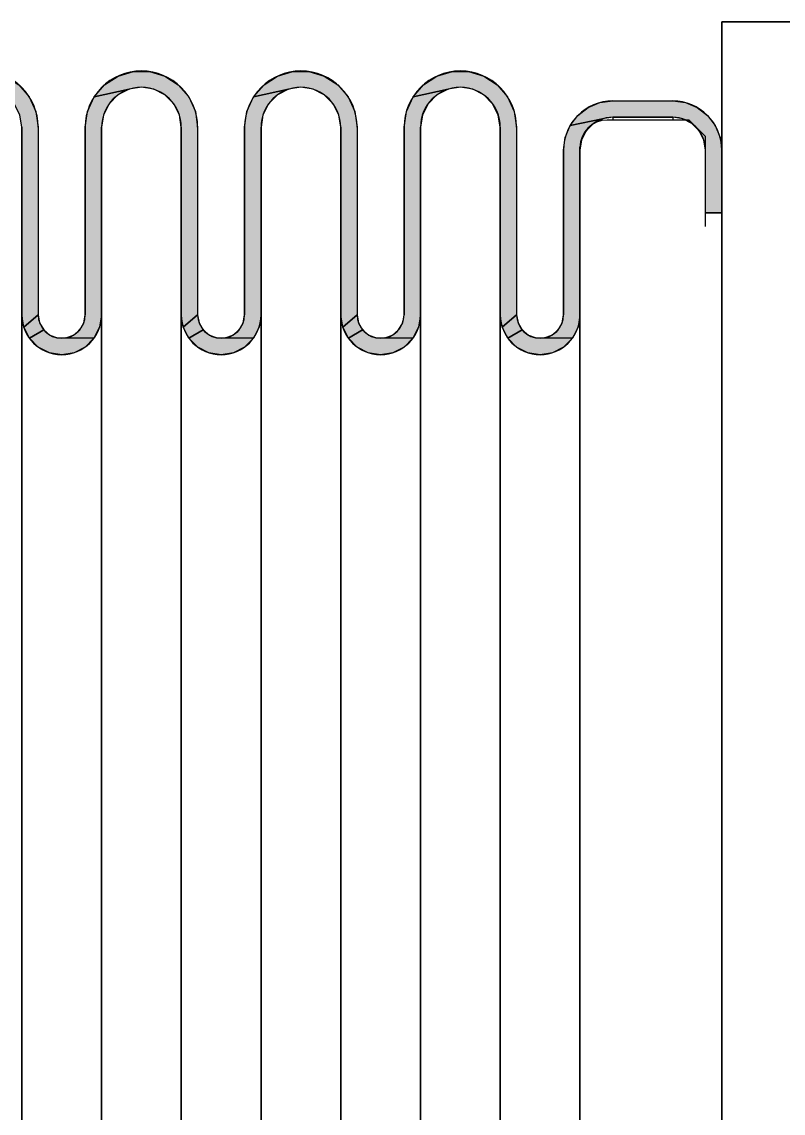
# Model space of a CAD drawing. Header units: millimetres. Extents: x -3183 to 3067, y 1033 to 2218.
# Drawn here: x 2817.27 to 2831.23, y 1606.05 to 1626.05 of the extents above; entities that cross this region are included whole.
import ezdxf

# ---------------------------------------------------------------- set-up
doc = ezdxf.new("R2010")
doc.units = ezdxf.units.MM
doc.layers.add('Kontury', color=7, linetype='Continuous', lineweight=35)

# ---------------------------------------------------------------- blocks, each defined once
blk = doc.blocks.new('*U68')
at = {"color": 2, "linetype": 'Continuous', "extrusion": (0, 0, -1)}
for points in [[(-129.052, 246.525), (-131.258, 246.208), (-128.558, 246.208)], [(-129.615, 246.69), (-130.765, 246.525), (-129.052, 246.525)], [(-130.765, 246.525), (-131.258, 246.208), (-129.052, 246.525)], [(-130.765, 246.525), (-129.615, 246.69), (-130.202, 246.69)], [(-128.558, 246.208), (-129.457, 246.04), (-128.174, 245.764)], [(-128.558, 246.208), (-129.908, 246.111), (-129.457, 246.04)], [(-131.258, 246.208), (-129.908, 246.111), (-128.558, 246.208)], [(-131.258, 246.208), (-130.36, 246.04), (-129.908, 246.111)], [(-131.258, 246.208), (-131.643, 245.764), (-130.36, 246.04)], [(-130.36, 246.04), (-131.643, 245.764), (-130.767, 245.832)], [(-130.767, 245.832), (-131.643, 245.764), (-131.091, 245.509)], [(-131.643, 245.764), (-131.886, 245.231), (-131.091, 245.509)], [(-131.091, 245.509), (-131.886, 245.231), (-131.298, 245.101)], [(-131.886, 245.231), (-131.97, 244.65), (-131.298, 245.101)], [(-131.298, 245.101), (-131.97, 244.65), (-131.37, 244.65)], [(-131.37, 244.65), (-131.97, 237.773), (-131.37, 237.773)], [(-131.97, 244.65), (-131.97, 237.773), (-131.37, 244.65)], [(-131.97, 237.773), (-131.441, 237.321), (-131.37, 237.773)]]:
    blk.add_solid(points, dxfattribs=at)
blk = doc.blocks.new('*U69')
at = {"color": 2, "linetype": 'Continuous', "extrusion": (0, 0, -1)}
for points in [[(-134.898, 246.525), (-137.104, 246.208), (-134.404, 246.208)], [(-135.461, 246.69), (-136.611, 246.525), (-134.898, 246.525)], [(-136.611, 246.525), (-137.104, 246.208), (-134.898, 246.525)], [(-136.611, 246.525), (-135.461, 246.69), (-136.048, 246.69)], [(-134.404, 246.208), (-135.303, 246.04), (-134.02, 245.764)], [(-134.404, 246.208), (-135.754, 246.111), (-135.303, 246.04)], [(-137.104, 246.208), (-135.754, 246.111), (-134.404, 246.208)], [(-137.104, 246.208), (-136.206, 246.04), (-135.754, 246.111)], [(-137.104, 246.208), (-137.489, 245.764), (-136.206, 246.04)], [(-136.206, 246.04), (-137.489, 245.764), (-136.613, 245.832)], [(-136.613, 245.832), (-137.489, 245.764), (-136.937, 245.509)], [(-137.489, 245.764), (-137.732, 245.231), (-136.937, 245.509)], [(-136.937, 245.509), (-137.732, 245.231), (-137.144, 245.101)], [(-137.732, 245.231), (-137.816, 244.65), (-137.144, 245.101)], [(-137.144, 245.101), (-137.816, 244.65), (-137.216, 244.65)], [(-137.216, 244.65), (-137.816, 237.773), (-137.216, 237.773)], [(-137.816, 244.65), (-137.816, 237.773), (-137.216, 244.65)], [(-137.816, 237.773), (-137.287, 237.321), (-137.216, 237.773)]]:
    blk.add_solid(points, dxfattribs=at)
blk = doc.blocks.new('*U70')
at = {"color": 2, "linetype": 'Continuous', "extrusion": (0, 0, -1)}
for points in [[(-140.744, 246.525), (-142.951, 246.208), (-140.251, 246.208)], [(-141.307, 246.69), (-142.457, 246.525), (-140.744, 246.525)], [(-142.457, 246.525), (-142.951, 246.208), (-140.744, 246.525)], [(-142.457, 246.525), (-141.307, 246.69), (-141.894, 246.69)], [(-140.251, 246.208), (-141.149, 246.04), (-139.866, 245.764)], [(-140.251, 246.208), (-141.601, 246.111), (-141.149, 246.04)], [(-142.951, 246.208), (-141.601, 246.111), (-140.251, 246.208)], [(-142.951, 246.208), (-142.052, 246.04), (-141.601, 246.111)], [(-142.951, 246.208), (-143.335, 245.764), (-142.052, 246.04)], [(-142.052, 246.04), (-143.335, 245.764), (-142.46, 245.832)], [(-142.46, 245.832), (-143.335, 245.764), (-142.783, 245.509)], [(-143.335, 245.764), (-143.579, 245.231), (-142.783, 245.509)], [(-142.783, 245.509), (-143.579, 245.231), (-142.991, 245.101)], [(-143.579, 245.231), (-143.662, 244.65), (-142.991, 245.101)], [(-142.991, 245.101), (-143.662, 244.65), (-143.062, 244.65)], [(-143.062, 244.65), (-143.662, 237.773), (-143.062, 237.773)], [(-143.662, 244.65), (-143.662, 237.773), (-143.062, 244.65)], [(-143.662, 237.773), (-143.134, 237.321), (-143.062, 237.773)]]:
    blk.add_solid(points, dxfattribs=at)
blk = doc.blocks.new('*U71')
at = {"color": 2, "linetype": 'Continuous', "extrusion": (0, 0, -1)}
for points in [[(-146.59, 246.525), (-148.797, 246.208), (-146.097, 246.208)], [(-147.153, 246.69), (-148.303, 246.525), (-146.59, 246.525)], [(-148.303, 246.525), (-148.797, 246.208), (-146.59, 246.525)], [(-148.303, 246.525), (-147.153, 246.69), (-147.74, 246.69)], [(-146.097, 246.208), (-146.995, 246.04), (-145.712, 245.764)], [(-146.097, 246.208), (-147.447, 246.111), (-146.995, 246.04)], [(-148.797, 246.208), (-147.447, 246.111), (-146.097, 246.208)], [(-148.797, 246.208), (-147.898, 246.04), (-147.447, 246.111)], [(-148.797, 246.208), (-149.181, 245.764), (-147.898, 246.04)], [(-147.898, 246.04), (-149.181, 245.764), (-148.306, 245.832)], [(-148.306, 245.832), (-149.181, 245.764), (-148.629, 245.509)], [(-149.181, 245.764), (-149.425, 245.231), (-148.629, 245.509)], [(-148.629, 245.509), (-149.425, 245.231), (-148.837, 245.101)], [(-149.425, 245.231), (-149.508, 244.65), (-148.837, 245.101)], [(-148.837, 245.101), (-149.508, 244.65), (-148.908, 244.65)], [(-148.908, 244.65), (-149.508, 237.773), (-148.908, 237.773)], [(-149.508, 244.65), (-149.508, 237.773), (-148.908, 244.65)], [(-149.508, 237.773), (-148.98, 237.321), (-148.908, 237.773)]]:
    blk.add_solid(points, dxfattribs=at)
blk = doc.blocks.new('*U75')
at = {"color": 2, "linetype": 'Continuous', "extrusion": (0, 0, -1)}
for points in [[(-135.303, 246.04), (-134.895, 245.832), (-134.02, 245.764)], [(-134.02, 245.764), (-134.572, 245.509), (-133.776, 245.231)], [(-134.895, 245.832), (-134.572, 245.509), (-134.02, 245.764)], [(-133.776, 245.231), (-134.364, 245.101), (-133.693, 244.65)], [(-134.572, 245.509), (-134.364, 245.101), (-133.776, 245.231)], [(-134.364, 245.101), (-134.293, 244.65), (-133.693, 244.65)], [(-133.693, 244.65), (-134.293, 237.773), (-133.693, 237.773)], [(-134.293, 244.65), (-134.293, 237.773), (-133.693, 244.65)], [(-133.693, 237.773), (-134.221, 237.321), (-133.641, 237.478)], [(-134.293, 237.773), (-134.221, 237.321), (-133.693, 237.773)], [(-133.491, 237.219), (-134.014, 236.914), (-133.262, 237.027)], [(-133.641, 237.478), (-134.221, 237.321), (-133.491, 237.219)], [(-134.221, 237.321), (-134.014, 236.914), (-133.491, 237.219)], [(-133.262, 237.027), (-134.014, 236.914), (-132.981, 236.924)]]:
    blk.add_solid(points, dxfattribs=at)
blk = doc.blocks.new('*U76')
at = {"color": 2, "linetype": 'Continuous', "extrusion": (0, 0, -1)}
for points in [[(-141.149, 246.04), (-140.741, 245.832), (-139.866, 245.764)], [(-139.866, 245.764), (-140.418, 245.509), (-139.623, 245.231)], [(-140.741, 245.832), (-140.418, 245.509), (-139.866, 245.764)], [(-139.623, 245.231), (-140.211, 245.101), (-139.539, 244.65)], [(-140.418, 245.509), (-140.211, 245.101), (-139.623, 245.231)], [(-140.211, 245.101), (-140.139, 244.65), (-139.539, 244.65)], [(-139.539, 244.65), (-140.139, 237.773), (-139.539, 237.773)], [(-140.139, 244.65), (-140.139, 237.773), (-139.539, 244.65)], [(-139.539, 237.773), (-140.067, 237.321), (-139.487, 237.478)], [(-140.139, 237.773), (-140.067, 237.321), (-139.539, 237.773)], [(-139.337, 237.219), (-139.86, 236.914), (-139.108, 237.027)], [(-139.487, 237.478), (-140.067, 237.321), (-139.337, 237.219)], [(-140.067, 237.321), (-139.86, 236.914), (-139.337, 237.219)], [(-139.108, 237.027), (-139.86, 236.914), (-138.827, 236.924)]]:
    blk.add_solid(points, dxfattribs=at)
blk = doc.blocks.new('*U77')
at = {"color": 2, "linetype": 'Continuous', "extrusion": (0, 0, -1)}
for points in [[(-146.995, 246.04), (-146.588, 245.832), (-145.712, 245.764)], [(-145.712, 245.764), (-146.264, 245.509), (-145.469, 245.231)], [(-146.588, 245.832), (-146.264, 245.509), (-145.712, 245.764)], [(-145.469, 245.231), (-146.057, 245.101), (-145.385, 244.65)], [(-146.264, 245.509), (-146.057, 245.101), (-145.469, 245.231)], [(-146.057, 245.101), (-145.985, 244.65), (-145.385, 244.65)], [(-145.385, 244.65), (-145.985, 237.773), (-145.385, 237.773)], [(-145.985, 244.65), (-145.985, 237.773), (-145.385, 244.65)], [(-145.385, 237.773), (-145.914, 237.321), (-145.333, 237.478)], [(-145.985, 237.773), (-145.914, 237.321), (-145.385, 237.773)], [(-145.184, 237.219), (-145.706, 236.914), (-144.954, 237.027)], [(-145.333, 237.478), (-145.914, 237.321), (-145.184, 237.219)], [(-145.914, 237.321), (-145.706, 236.914), (-145.184, 237.219)], [(-144.954, 237.027), (-145.706, 236.914), (-144.673, 236.924)]]:
    blk.add_solid(points, dxfattribs=at)
blk = doc.blocks.new('*U79')
at = {"color": 2, "linetype": 'Continuous', "extrusion": (0, 0, -1)}
for points in [[(-153.031, 245.611), (-155.697, 245.55), (-152.565, 245.55)], [(-155.697, 245.55), (-153.031, 245.611), (-155.231, 245.611)], [(-152.131, 245.37), (-156.504, 245.084), (-151.759, 245.084)], [(-152.565, 245.55), (-156.131, 245.37), (-152.131, 245.37)], [(-156.131, 245.37), (-156.504, 245.084), (-152.131, 245.37)], [(-155.697, 245.55), (-156.131, 245.37), (-152.565, 245.55)], [(-151.759, 245.084), (-152.661, 244.953), (-151.472, 244.711)], [(-151.759, 245.084), (-153.031, 245.011), (-152.661, 244.953)], [(-156.504, 245.084), (-153.031, 245.011), (-151.759, 245.084)], [(-156.504, 245.084), (-155.231, 245.011), (-153.031, 245.011)], [(-156.504, 245.084), (-155.602, 244.953), (-155.231, 245.011)], [(-156.504, 245.084), (-156.79, 244.711), (-155.602, 244.953)], [(-155.602, 244.953), (-156.79, 244.711), (-155.937, 244.782)], [(-155.937, 244.782), (-156.79, 244.711), (-156.202, 244.517)], [(-156.79, 244.711), (-156.97, 244.277), (-156.202, 244.517)], [(-156.202, 244.517), (-156.97, 244.277), (-156.373, 244.182)], [(-156.97, 244.277), (-157.031, 243.811), (-156.373, 244.182)], [(-156.373, 244.182), (-157.031, 243.811), (-156.431, 243.811)], [(-156.431, 243.811), (-157.031, 241.511), (-156.431, 241.511)], [(-157.031, 243.811), (-157.031, 241.511), (-156.431, 243.811)]]:
    blk.add_solid(points, dxfattribs=at)
blk = doc.blocks.new('*U81')
at = {"color": 2, "linetype": 'Continuous', "extrusion": (0, 0, -1)}
for points in [[(-152.661, 244.953), (-152.326, 244.782), (-151.472, 244.711)], [(-151.472, 244.711), (-152.061, 244.517), (-151.293, 244.277)], [(-152.061, 244.517), (-151.89, 244.182), (-151.293, 244.277)], [(-152.326, 244.782), (-152.061, 244.517), (-151.472, 244.711)], [(-151.293, 244.277), (-151.89, 244.182), (-151.231, 243.811)], [(-151.89, 244.182), (-151.831, 243.811), (-151.231, 243.811)], [(-151.231, 243.811), (-151.831, 237.773), (-151.231, 237.773)], [(-151.831, 243.811), (-151.831, 237.773), (-151.231, 243.811)], [(-151.231, 237.773), (-151.76, 237.321), (-151.179, 237.478)], [(-151.831, 237.773), (-151.76, 237.321), (-151.231, 237.773)], [(-151.03, 237.219), (-151.552, 236.914), (-150.801, 237.027)], [(-151.179, 237.478), (-151.76, 237.321), (-151.03, 237.219)], [(-151.76, 237.321), (-151.552, 236.914), (-151.03, 237.219)], [(-150.801, 237.027), (-151.552, 236.914), (-150.519, 236.924)]]:
    blk.add_solid(points, dxfattribs=at)
blk = doc.blocks.new('*U85')
at = {"color": 2, "linetype": 'Continuous', "extrusion": (0, 0, -1)}
for points in [[(-131.97, 237.773), (-132.022, 237.478), (-131.441, 237.321)], [(-132.022, 237.478), (-132.171, 237.219), (-131.441, 237.321)], [(-131.441, 237.321), (-132.171, 237.219), (-131.649, 236.914)]]:
    blk.add_solid(points, dxfattribs=at)
blk = doc.blocks.new('*U86')
at = {"color": 2, "linetype": 'Continuous', "extrusion": (0, 0, -1)}
for points in [[(-137.816, 237.773), (-137.868, 237.478), (-137.287, 237.321)], [(-137.868, 237.478), (-138.018, 237.219), (-137.287, 237.321)], [(-137.287, 237.321), (-138.018, 237.219), (-137.495, 236.914)]]:
    blk.add_solid(points, dxfattribs=at)
blk = doc.blocks.new('*U87')
at = {"color": 2, "linetype": 'Continuous', "extrusion": (0, 0, -1)}
for points in [[(-143.662, 237.773), (-143.714, 237.478), (-143.134, 237.321)], [(-143.714, 237.478), (-143.864, 237.219), (-143.134, 237.321)], [(-143.134, 237.321), (-143.864, 237.219), (-143.341, 236.914)]]:
    blk.add_solid(points, dxfattribs=at)
blk = doc.blocks.new('*U88')
at = {"color": 2, "linetype": 'Continuous', "extrusion": (0, 0, -1)}
for points in [[(-149.508, 237.773), (-149.56, 237.478), (-148.98, 237.321)], [(-149.56, 237.478), (-149.71, 237.219), (-148.98, 237.321)], [(-148.98, 237.321), (-149.71, 237.219), (-149.187, 236.914)]]:
    blk.add_solid(points, dxfattribs=at)
blk = doc.blocks.new('*U92')
at = {"color": 2, "linetype": 'Continuous', "extrusion": (0, 0, -1)}
for points in [[(-132.171, 237.219), (-132.401, 237.027), (-131.649, 236.914)], [(-132.401, 237.027), (-132.682, 236.924), (-131.649, 236.914)], [(-132.981, 236.924), (-134.014, 236.914), (-131.649, 236.914)], [(-131.649, 236.914), (-132.682, 236.924), (-132.981, 236.924)], [(-131.649, 236.914), (-133.69, 236.59), (-131.972, 236.59)], [(-134.014, 236.914), (-133.69, 236.59), (-131.649, 236.914)], [(-131.972, 236.59), (-133.283, 236.383), (-132.38, 236.383)], [(-133.69, 236.59), (-133.283, 236.383), (-131.972, 236.59)], [(-133.283, 236.383), (-132.831, 236.311), (-132.38, 236.383)]]:
    blk.add_solid(points, dxfattribs=at)
blk = doc.blocks.new('*U93')
at = {"color": 2, "linetype": 'Continuous', "extrusion": (0, 0, -1)}
for points in [[(-138.018, 237.219), (-138.247, 237.027), (-137.495, 236.914)], [(-138.247, 237.027), (-138.528, 236.924), (-137.495, 236.914)], [(-138.827, 236.924), (-139.86, 236.914), (-137.495, 236.914)], [(-137.495, 236.914), (-138.528, 236.924), (-138.827, 236.924)], [(-137.495, 236.914), (-139.537, 236.59), (-137.818, 236.59)], [(-139.86, 236.914), (-139.537, 236.59), (-137.495, 236.914)], [(-137.818, 236.59), (-139.129, 236.383), (-138.226, 236.383)], [(-139.537, 236.59), (-139.129, 236.383), (-137.818, 236.59)], [(-139.129, 236.383), (-138.677, 236.311), (-138.226, 236.383)]]:
    blk.add_solid(points, dxfattribs=at)
blk = doc.blocks.new('*U94')
at = {"color": 2, "linetype": 'Continuous', "extrusion": (0, 0, -1)}
for points in [[(-143.864, 237.219), (-144.093, 237.027), (-143.341, 236.914)], [(-144.093, 237.027), (-144.374, 236.924), (-143.341, 236.914)], [(-144.673, 236.924), (-145.706, 236.914), (-143.341, 236.914)], [(-143.341, 236.914), (-144.374, 236.924), (-144.673, 236.924)], [(-143.341, 236.914), (-145.383, 236.59), (-143.665, 236.59)], [(-145.706, 236.914), (-145.383, 236.59), (-143.341, 236.914)], [(-143.665, 236.59), (-144.975, 236.383), (-144.072, 236.383)], [(-145.383, 236.59), (-144.975, 236.383), (-143.665, 236.59)], [(-144.975, 236.383), (-144.524, 236.311), (-144.072, 236.383)]]:
    blk.add_solid(points, dxfattribs=at)
blk = doc.blocks.new('*U95')
at = {"color": 2, "linetype": 'Continuous', "extrusion": (0, 0, -1)}
for points in [[(-149.71, 237.219), (-149.939, 237.027), (-149.187, 236.914)], [(-149.939, 237.027), (-150.22, 236.924), (-149.187, 236.914)], [(-150.519, 236.924), (-151.552, 236.914), (-149.187, 236.914)], [(-149.187, 236.914), (-150.22, 236.924), (-150.519, 236.924)], [(-149.187, 236.914), (-151.229, 236.59), (-149.511, 236.59)], [(-151.552, 236.914), (-151.229, 236.59), (-149.187, 236.914)], [(-149.511, 236.59), (-150.821, 236.383), (-149.918, 236.383)], [(-151.229, 236.59), (-150.821, 236.383), (-149.511, 236.59)], [(-150.821, 236.383), (-150.37, 236.311), (-149.918, 236.383)]]:
    blk.add_solid(points, dxfattribs=at)

msp = doc.modelspace()

# ---------------------------------------------------------------- linework, layer by layer
at = {"color": 2, "linetype": 'Continuous'}
for p, q in [((2819.23886, 1624.81268), (2819.03514, 1624.70888)), ((2822.16193, 1624.81268), (2821.95822, 1624.70888)), ((2825.08501, 1624.81268), (2824.88129, 1624.70888)), ((2827.8702, 1624.56778), (2828.10314, 1624.59845)), ((2827.91773, 1624.26908), (2827.75047, 1624.18386)), ((2817.57237, 1620.67922), (2817.59835, 1620.53189)), ((2820.49545, 1620.67922), (2820.52142, 1620.53189)), ((2823.41852, 1620.67922), (2823.4445, 1620.53189)), ((2826.3416, 1620.67922), (2826.36758, 1620.53189))]:
    msp.add_line(p, q, dxfattribs=at)
at = {"color": 7, "linetype": 'Continuous'}
for p, q in [((2828.10314, 1624.59845), (2829.20314, 1624.59845)), ((2829.50314, 1624.24845), (2828.00314, 1624.24845)), ((2828.10314, 1624.29845), (2828.10314, 1624.24845)), ((2828.10314, 1624.29845), (2829.20314, 1624.29845)), ((2829.20314, 1624.29845), (2829.20314, 1624.24845)), ((2829.80314, 1623.94845), (2829.50314, 1624.24845)), ((2817.57237, 1624.11768), (2817.57237, 1620.67922)), ((2818.43391, 1624.11768), (2818.43391, 1620.67922)), ((2820.49545, 1624.11768), (2820.49545, 1620.67922)), ((2821.35698, 1624.11768), (2821.35698, 1620.67922)), ((2823.41852, 1624.11768), (2823.41852, 1620.67922)), ((2824.28006, 1624.11768), (2824.28006, 1620.67922)), ((2826.3416, 1624.11768), (2826.3416, 1620.67922)), ((2829.80314, 1622.29845), (2829.80314, 1623.94845)), ((2827.20314, 1623.69845), (2827.20314, 1620.67922)), ((2830.10314, 1623.69845), (2830.10314, 1622.29845)), ((2829.80314, 1622.54845), (2830.10314, 1622.54845))]:
    msp.add_line(p, q, dxfattribs=at)
at = {"color": 2, "linetype": 'Continuous'}
for points in [[(2816.1134, 1625.0553), (2816.39491, 1625.13796), (2816.68829, 1625.13796), (2816.9698, 1625.0553), (2817.21661, 1624.89668), (2817.40874, 1624.67495), (2817.53062, 1624.40808), (2817.57237, 1624.11768), (2817.57237, 1620.67922), (2817.30814, 1620.4534), (2817.27237, 1620.67922), (2817.27237, 1624.11768), (2817.2366, 1624.3435), (2817.1328, 1624.54721), (2816.97113, 1624.70888), (2816.76742, 1624.81268), (2816.5416, 1624.84845), (2816.31578, 1624.81268), (2815.67446, 1624.67495), (2815.86659, 1624.89668), (2816.1134, 1625.0553)], [(2817.27237, 1624.11768), (2817.2366, 1624.3435), (2817.1328, 1624.54721), (2816.97113, 1624.70888), (2816.76742, 1624.81268), (2816.5416, 1624.84845), (2816.31578, 1624.81268), (2815.67446, 1624.67495), (2815.86659, 1624.89668), (2816.1134, 1625.0553)], [(2816.1134, 1625.0553), (2816.39491, 1625.13796), (2816.68829, 1625.13796), (2816.9698, 1625.0553), (2817.21661, 1624.89668), (2817.40874, 1624.67495), (2817.53062, 1624.40808), (2817.57237, 1624.11768)], [(2819.03648, 1625.0553), (2819.31798, 1625.13796), (2819.61137, 1625.13796), (2819.89287, 1625.0553), (2820.13969, 1624.89668), (2820.33181, 1624.67495), (2820.45369, 1624.40808), (2820.49545, 1624.11768), (2820.49545, 1620.67922), (2820.23121, 1620.4534), (2820.19545, 1620.67922), (2820.19545, 1624.11768), (2820.15968, 1624.3435), (2820.05588, 1624.54721), (2819.89421, 1624.70888), (2819.6905, 1624.81268), (2819.46468, 1624.84845), (2819.23886, 1624.81268), (2818.59754, 1624.67495), (2818.78967, 1624.89668), (2819.03648, 1625.0553)], [(2820.19545, 1624.11768), (2820.15968, 1624.3435), (2820.05588, 1624.54721), (2819.89421, 1624.70888), (2819.6905, 1624.81268), (2819.46468, 1624.84845), (2819.23886, 1624.81268), (2818.59754, 1624.67495), (2818.78967, 1624.89668), (2819.03648, 1625.0553)], [(2819.03648, 1625.0553), (2819.31798, 1625.13796), (2819.61137, 1625.13796), (2819.89287, 1625.0553), (2820.13969, 1624.89668), (2820.33181, 1624.67495), (2820.45369, 1624.40808), (2820.49545, 1624.11768)], [(2821.95956, 1625.0553), (2822.24106, 1625.13796), (2822.53445, 1625.13796), (2822.81595, 1625.0553), (2823.06276, 1624.89668), (2823.25489, 1624.67495), (2823.37677, 1624.40808), (2823.41852, 1624.11768), (2823.41852, 1620.67922), (2823.15429, 1620.4534), (2823.11852, 1620.67922), (2823.11852, 1624.11768), (2823.08276, 1624.3435), (2822.97896, 1624.54721), (2822.81729, 1624.70888), (2822.61357, 1624.81268), (2822.38775, 1624.84845), (2822.16193, 1624.81268), (2821.52062, 1624.67495), (2821.71274, 1624.89668), (2821.95956, 1625.0553)], [(2823.11852, 1624.11768), (2823.08276, 1624.3435), (2822.97896, 1624.54721), (2822.81729, 1624.70888), (2822.61357, 1624.81268), (2822.38775, 1624.84845), (2822.16193, 1624.81268), (2821.52062, 1624.67495), (2821.71274, 1624.89668), (2821.95956, 1625.0553)], [(2821.95956, 1625.0553), (2822.24106, 1625.13796), (2822.53445, 1625.13796), (2822.81595, 1625.0553), (2823.06276, 1624.89668), (2823.25489, 1624.67495), (2823.37677, 1624.40808), (2823.41852, 1624.11768)], [(2824.88263, 1625.0553), (2825.16414, 1625.13796), (2825.45752, 1625.13796), (2825.73903, 1625.0553), (2825.98584, 1624.89668), (2826.17797, 1624.67495), (2826.29985, 1624.40808), (2826.3416, 1624.11768), (2826.3416, 1620.67922), (2826.07737, 1620.4534), (2826.0416, 1620.67922), (2826.0416, 1624.11768), (2826.00583, 1624.3435), (2825.90204, 1624.54721), (2825.74037, 1624.70888), (2825.53665, 1624.81268), (2825.31083, 1624.84845), (2825.08501, 1624.81268), (2824.44369, 1624.67495), (2824.63582, 1624.89668), (2824.88263, 1625.0553)], [(2826.0416, 1624.11768), (2826.00583, 1624.3435), (2825.90204, 1624.54721), (2825.74037, 1624.70888), (2825.53665, 1624.81268), (2825.31083, 1624.84845), (2825.08501, 1624.81268), (2824.44369, 1624.67495), (2824.63582, 1624.89668), (2824.88263, 1625.0553)], [(2824.88263, 1625.0553), (2825.16414, 1625.13796), (2825.45752, 1625.13796), (2825.73903, 1625.0553), (2825.98584, 1624.89668), (2826.17797, 1624.67495), (2826.29985, 1624.40808), (2826.3416, 1624.11768)], [(2819.03514, 1624.70888), (2818.87347, 1624.54721), (2818.76967, 1624.3435), (2818.73391, 1624.11768), (2818.73391, 1620.67922), (2818.69814, 1620.4534), (2818.59434, 1620.24968), (2818.07794, 1620.25499), (2818.21852, 1620.30616), (2818.33313, 1620.40232), (2818.40793, 1620.53189), (2818.43391, 1620.67922), (2818.43391, 1624.11768), (2818.47566, 1624.40808), (2818.59754, 1624.67495), (2819.23886, 1624.81268), (2819.03514, 1624.70888)], [(2821.95822, 1624.70888), (2821.79655, 1624.54721), (2821.69275, 1624.3435), (2821.65698, 1624.11768), (2821.65698, 1620.67922), (2821.62122, 1620.4534), (2821.51742, 1620.24968), (2821.00102, 1620.25499), (2821.1416, 1620.30616), (2821.2562, 1620.40232), (2821.33101, 1620.53189), (2821.35698, 1620.67922), (2821.35698, 1624.11768), (2821.39874, 1624.40808), (2821.52062, 1624.67495), (2822.16193, 1624.81268), (2821.95822, 1624.70888)], [(2824.88129, 1624.70888), (2824.71963, 1624.54721), (2824.61583, 1624.3435), (2824.58006, 1624.11768), (2824.58006, 1620.67922), (2824.54429, 1620.4534), (2824.4405, 1620.24968), (2823.92409, 1620.25499), (2824.06468, 1620.30616), (2824.17928, 1620.40232), (2824.25408, 1620.53189), (2824.28006, 1620.67922), (2824.28006, 1624.11768), (2824.32181, 1624.40808), (2824.44369, 1624.67495), (2825.08501, 1624.81268), (2824.88129, 1624.70888)], [(2818.43391, 1624.11768), (2818.47566, 1624.40808), (2818.59754, 1624.67495)], [(2819.03514, 1624.70888), (2818.87347, 1624.54721), (2818.76967, 1624.3435), (2818.73391, 1624.11768)], [(2821.35698, 1624.11768), (2821.39874, 1624.40808), (2821.52062, 1624.67495)], [(2821.95822, 1624.70888), (2821.79655, 1624.54721), (2821.69275, 1624.3435), (2821.65698, 1624.11768)], [(2824.28006, 1624.11768), (2824.32181, 1624.40808), (2824.44369, 1624.67495)], [(2824.88129, 1624.70888), (2824.71963, 1624.54721), (2824.61583, 1624.3435), (2824.58006, 1624.11768)], [(2827.8702, 1624.56778), (2828.10314, 1624.59845), (2829.20314, 1624.59845), (2829.43608, 1624.56778), (2829.65314, 1624.47787), (2829.83953, 1624.33484), (2829.98256, 1624.14845), (2830.07247, 1623.93139), (2830.10314, 1623.69845), (2830.10314, 1622.54845), (2829.80314, 1622.54845), (2829.80314, 1623.69845), (2829.77377, 1623.88386), (2829.68855, 1624.05112), (2829.55581, 1624.18386), (2829.38855, 1624.26908), (2829.20314, 1624.29845), (2828.10314, 1624.29845), (2827.91773, 1624.26908), (2827.32372, 1624.14845), (2827.46674, 1624.33484), (2827.65314, 1624.47787), (2827.8702, 1624.56778)], [(2828.10314, 1624.29845), (2827.91773, 1624.26908), (2827.32372, 1624.14845), (2827.46674, 1624.33484), (2827.65314, 1624.47787), (2827.8702, 1624.56778)], [(2829.20314, 1624.59845), (2829.43608, 1624.56778), (2829.65314, 1624.47787), (2829.83953, 1624.33484), (2829.98256, 1624.14845), (2830.07247, 1623.93139), (2830.10314, 1623.69845)], [(2827.75047, 1624.18386), (2827.61773, 1624.05112), (2827.5325, 1623.88386), (2827.50314, 1623.69845), (2827.50314, 1620.67922), (2827.46737, 1620.4534), (2827.36357, 1620.24968), (2826.84717, 1620.25499), (2826.98775, 1620.30616), (2827.10236, 1620.40232), (2827.17716, 1620.53189), (2827.20314, 1620.67922), (2827.20314, 1623.69845), (2827.2338, 1623.93139), (2827.32372, 1624.14845), (2827.91773, 1624.26908), (2827.75047, 1624.18386)], [(2829.80314, 1623.69845), (2829.77377, 1623.88386), (2829.68855, 1624.05112), (2829.55581, 1624.18386), (2829.38855, 1624.26908), (2829.20314, 1624.29845)], [(2827.20314, 1623.69845), (2827.2338, 1623.93139), (2827.32372, 1624.14845)], [(2827.75047, 1624.18386), (2827.61773, 1624.05112), (2827.5325, 1623.88386), (2827.50314, 1623.69845)], [(2817.57237, 1620.67922), (2817.30814, 1620.4534), (2817.27237, 1620.67922)], [(2817.59835, 1620.53189), (2817.67315, 1620.40232), (2817.41193, 1620.24968), (2817.30814, 1620.4534), (2817.57237, 1620.67922), (2817.59835, 1620.53189)], [(2818.73391, 1620.67922), (2818.69814, 1620.4534), (2818.59434, 1620.24968), (2818.07794, 1620.25499), (2818.21852, 1620.30616), (2818.33313, 1620.40232), (2818.40793, 1620.53189), (2818.43391, 1620.67922)], [(2820.49545, 1620.67922), (2820.23121, 1620.4534), (2820.19545, 1620.67922)], [(2820.52142, 1620.53189), (2820.59623, 1620.40232), (2820.33501, 1620.24968), (2820.23121, 1620.4534), (2820.49545, 1620.67922), (2820.52142, 1620.53189)], [(2821.65698, 1620.67922), (2821.62122, 1620.4534), (2821.51742, 1620.24968), (2821.00102, 1620.25499), (2821.1416, 1620.30616), (2821.2562, 1620.40232), (2821.33101, 1620.53189), (2821.35698, 1620.67922)], [(2823.41852, 1620.67922), (2823.15429, 1620.4534), (2823.11852, 1620.67922)], [(2823.4445, 1620.53189), (2823.5193, 1620.40232), (2823.25809, 1620.24968), (2823.15429, 1620.4534), (2823.41852, 1620.67922), (2823.4445, 1620.53189)], [(2824.58006, 1620.67922), (2824.54429, 1620.4534), (2824.4405, 1620.24968), (2823.92409, 1620.25499), (2824.06468, 1620.30616), (2824.17928, 1620.40232), (2824.25408, 1620.53189), (2824.28006, 1620.67922)], [(2826.3416, 1620.67922), (2826.07737, 1620.4534), (2826.0416, 1620.67922)], [(2826.36758, 1620.53189), (2826.44238, 1620.40232), (2826.18116, 1620.24968), (2826.07737, 1620.4534), (2826.3416, 1620.67922), (2826.36758, 1620.53189)], [(2827.50314, 1620.67922), (2827.46737, 1620.4534), (2827.36357, 1620.24968), (2826.84717, 1620.25499), (2826.98775, 1620.30616), (2827.10236, 1620.40232), (2827.17716, 1620.53189), (2827.20314, 1620.67922)], [(2817.59835, 1620.53189), (2817.67315, 1620.40232), (2817.41193, 1620.24968), (2817.30814, 1620.4534)], [(2818.07794, 1620.25499), (2818.59434, 1620.24968), (2818.43267, 1620.08801), (2818.22896, 1619.98421), (2818.00314, 1619.94845), (2817.77732, 1619.98421), (2817.5736, 1620.08801), (2817.41193, 1620.24968), (2817.67315, 1620.40232), (2817.78775, 1620.30616), (2817.92834, 1620.25499), (2818.07794, 1620.25499)], [(2817.67315, 1620.40232), (2817.78775, 1620.30616), (2817.92834, 1620.25499), (2818.07794, 1620.25499)], [(2820.52142, 1620.53189), (2820.59623, 1620.40232), (2820.33501, 1620.24968), (2820.23121, 1620.4534)], [(2821.00102, 1620.25499), (2821.51742, 1620.24968), (2821.35575, 1620.08801), (2821.15204, 1619.98421), (2820.92621, 1619.94845), (2820.70039, 1619.98421), (2820.49668, 1620.08801), (2820.33501, 1620.24968), (2820.59623, 1620.40232), (2820.71083, 1620.30616), (2820.85141, 1620.25499), (2821.00102, 1620.25499)], [(2820.59623, 1620.40232), (2820.71083, 1620.30616), (2820.85141, 1620.25499), (2821.00102, 1620.25499)], [(2823.4445, 1620.53189), (2823.5193, 1620.40232), (2823.25809, 1620.24968), (2823.15429, 1620.4534)], [(2823.92409, 1620.25499), (2824.4405, 1620.24968), (2824.27883, 1620.08801), (2824.07511, 1619.98421), (2823.84929, 1619.94845), (2823.62347, 1619.98421), (2823.41976, 1620.08801), (2823.25809, 1620.24968), (2823.5193, 1620.40232), (2823.63391, 1620.30616), (2823.77449, 1620.25499), (2823.92409, 1620.25499)], [(2823.5193, 1620.40232), (2823.63391, 1620.30616), (2823.77449, 1620.25499), (2823.92409, 1620.25499)], [(2826.36758, 1620.53189), (2826.44238, 1620.40232), (2826.18116, 1620.24968), (2826.07737, 1620.4534)], [(2826.84717, 1620.25499), (2827.36357, 1620.24968), (2827.2019, 1620.08801), (2826.99819, 1619.98421), (2826.77237, 1619.94845), (2826.54655, 1619.98421), (2826.34283, 1620.08801), (2826.18116, 1620.24968), (2826.44238, 1620.40232), (2826.55698, 1620.30616), (2826.69757, 1620.25499), (2826.84717, 1620.25499)], [(2826.44238, 1620.40232), (2826.55698, 1620.30616), (2826.69757, 1620.25499), (2826.84717, 1620.25499)], [(2818.59434, 1620.24968), (2818.43267, 1620.08801), (2818.22896, 1619.98421), (2818.00314, 1619.94845), (2817.77732, 1619.98421), (2817.5736, 1620.08801), (2817.41193, 1620.24968)], [(2821.51742, 1620.24968), (2821.35575, 1620.08801), (2821.15204, 1619.98421), (2820.92621, 1619.94845), (2820.70039, 1619.98421), (2820.49668, 1620.08801), (2820.33501, 1620.24968)], [(2824.4405, 1620.24968), (2824.27883, 1620.08801), (2824.07511, 1619.98421), (2823.84929, 1619.94845), (2823.62347, 1619.98421), (2823.41976, 1620.08801), (2823.25809, 1620.24968)], [(2827.36357, 1620.24968), (2827.2019, 1620.08801), (2826.99819, 1619.98421), (2826.77237, 1619.94845), (2826.54655, 1619.98421), (2826.34283, 1620.08801), (2826.18116, 1620.24968)]]:
    msp.add_lwpolyline(points, dxfattribs=at)
at = {"color": 7, "linetype": 'Continuous'}
for centre, radius, start, end in [((2816.5416, 1624.11768), 1.03077, 0, 180), ((2819.46468, 1624.11768), 1.03077, 0, 180), ((2822.38775, 1624.11768), 1.03077, 0, 180), ((2825.31083, 1624.11768), 1.03077, 0, 180), ((2819.46468, 1624.11768), 0.73077, 0, 180), ((2822.38775, 1624.11768), 0.73077, 0, 180), ((2825.31083, 1624.11768), 0.73077, 0, 180), ((2828.10314, 1623.69845), 0.9, 90, 180), ((2829.20314, 1623.69845), 0.9, 0, 90), ((2828.10314, 1623.69845), 0.6, 90, 180), ((2828.00314, 1623.74845), 0.5, 90, 180), ((2829.20314, 1623.69845), 0.6, 0, 90), ((2818.00314, 1620.67922), 0.73077, 180, 0), ((2818.00314, 1620.67922), 0.43077, 180, 0), ((2820.92621, 1620.67922), 0.73077, 180, 0), ((2820.92621, 1620.67922), 0.43077, 180, 0), ((2823.84929, 1620.67922), 0.73077, 180, 0), ((2823.84929, 1620.67922), 0.43077, 180, 0), ((2826.77237, 1620.67922), 0.73077, 180, 0), ((2826.77237, 1620.67922), 0.43077, 180, 0)]:
    msp.add_arc(centre, radius, start, end, dxfattribs=at)
at = {"layer": 'Kontury'}
for p, q in [((2830.10314, 1622.29845), (2830.10314, 1626.04845)), ((2830.10314, 1626.04845), (2832.35314, 1626.04845)), ((2830.10314, 1589.79845), (2830.10314, 1622.54845))]:
    msp.add_line(p, q, dxfattribs=at)
at = {"layer": 'Kontury', "color": 7, "linetype": 'Continuous'}
for p, q in [((2817.27237, 1624.11768), (2817.27237, 1587.97922)), ((2818.73391, 1624.11768), (2818.73391, 1587.97922)), ((2820.19545, 1624.11768), (2820.19545, 1587.97922)), ((2821.65698, 1624.11768), (2821.65698, 1587.97922)), ((2823.11852, 1624.11768), (2823.11852, 1587.97922)), ((2824.58006, 1624.11768), (2824.58006, 1587.97922)), ((2826.0416, 1624.11768), (2826.0416, 1587.97922)), ((2827.50314, 1588.34845), (2827.50314, 1623.74845))]:
    msp.add_line(p, q, dxfattribs=at)

# ---------------------------------------------------------------- block references
at = {"color": 2, "linetype": 'Continuous', "xscale": 0.5, "yscale": 0.5, "zscale": 0.5}
for name in ['*U68', '*U69', '*U70', '*U71', '*U75', '*U76', '*U77', '*U79', '*U81', '*U85', '*U86', '*U87', '*U88', '*U92', '*U93', '*U94', '*U95']:
    msp.add_blockref(name, (2751.58748, 1501.7928), dxfattribs=at)

doc.saveas('drawing.dxf')
